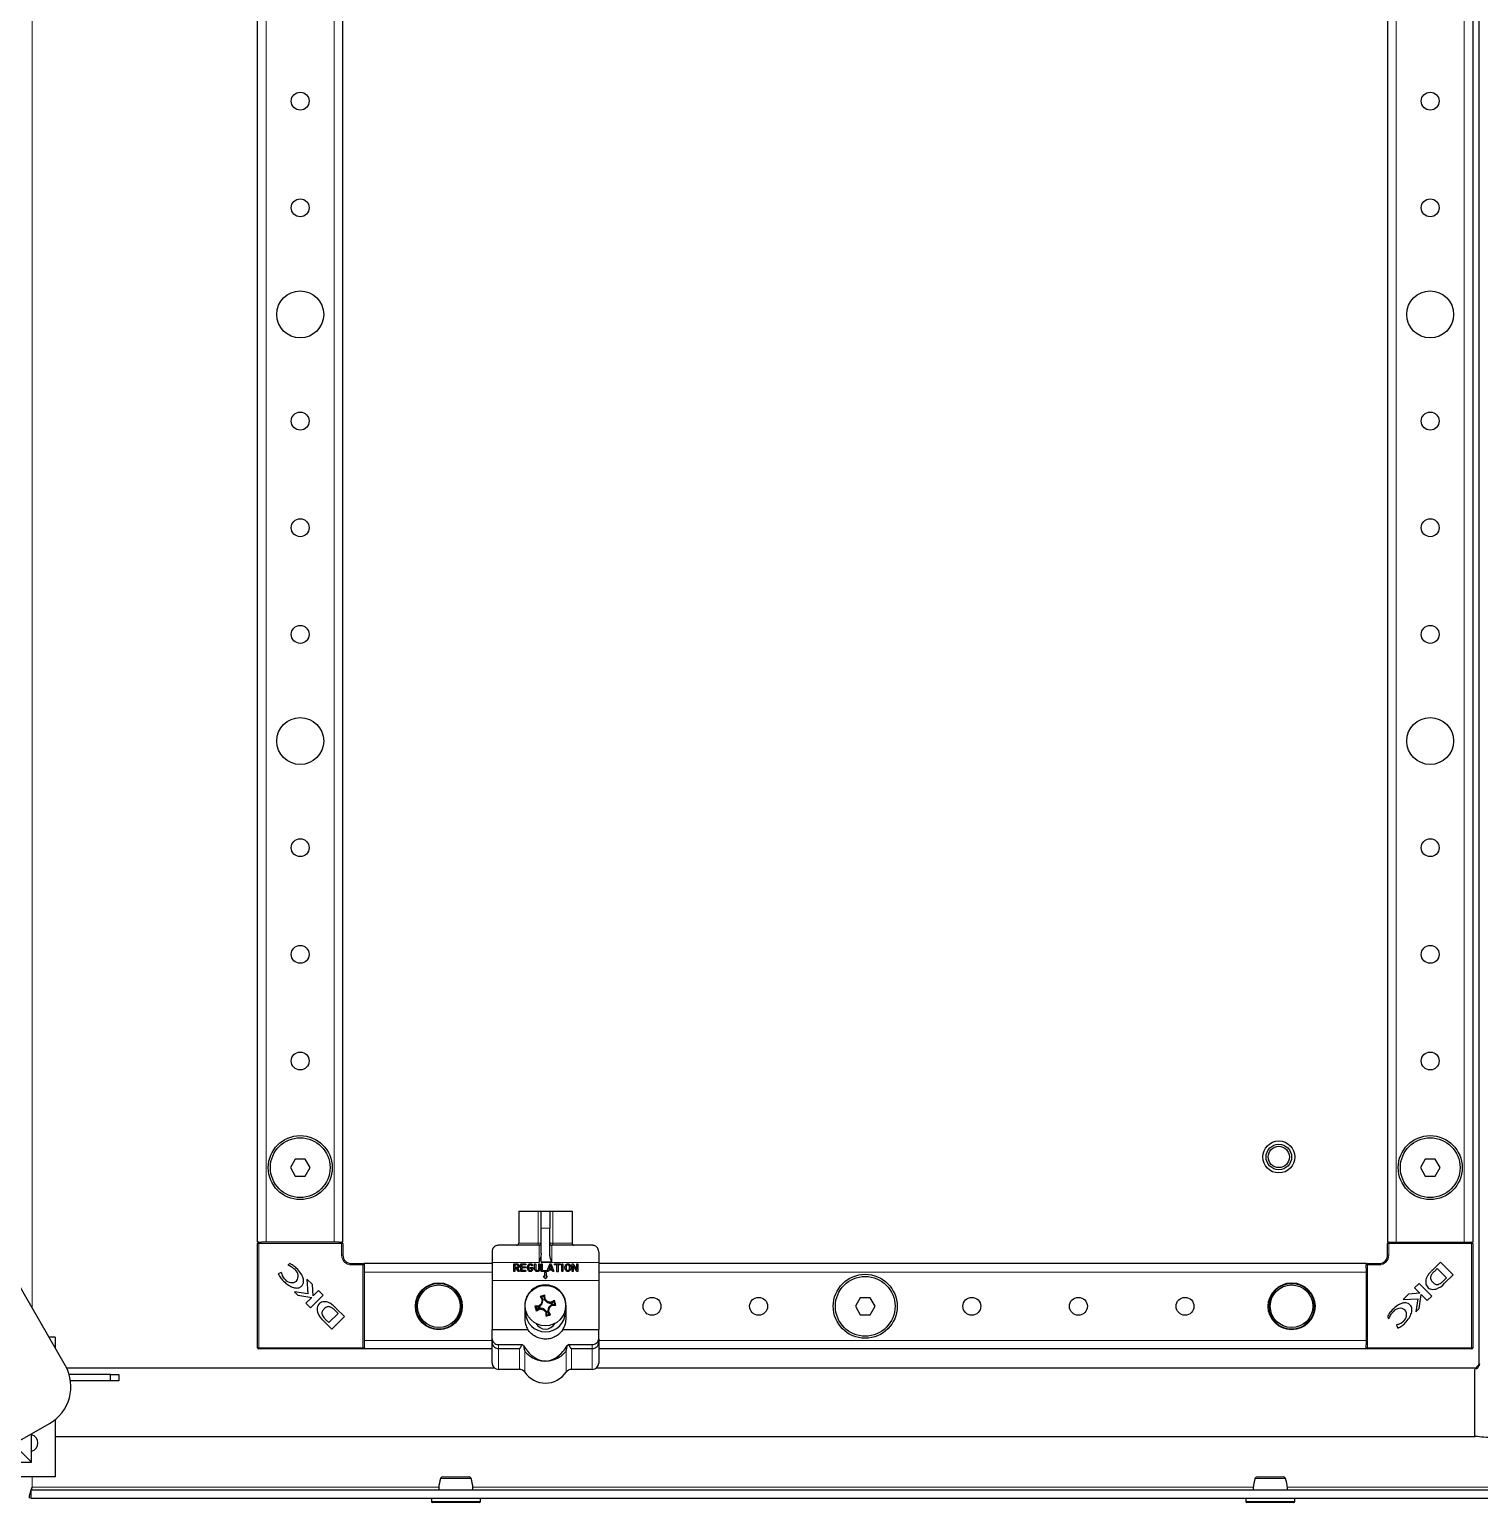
# Model space of a CAD drawing. Header units: millimetres. Extents: x -421 to 2398, y -1229 to 1219.
# Drawn here: x 128.1 to 468.2, y -704.5 to -359.2 of the extents above; entities that cross this region are included whole.
import ezdxf

# ---------------------------------------------------------------- set-up
doc = ezdxf.new("R2010")
doc.units = ezdxf.units.MM

msp = doc.modelspace()

# ---------------------------------------------------------------- linework, layer by layer
at = {"color": 7, "linetype": 'Continuous', "lineweight": 25}
for p, q in [((468.14, -671.95), (468.14, 420.05)), ((181.64, -643.45), (181.64, 391.55)), ((201.64, -643.45), (201.64, 391.55)), ((446.64, 391.55), (446.64, -643.45)), ((466.64, 391.55), (466.64, -643.45)), ((190.49, -623.95), (189.33, -625.95)), ((192.79, -623.95), (190.49, -623.95)), ((193.95, -625.95), (192.79, -623.95)), ((455.49, -623.95), (454.33, -625.95)), ((457.79, -623.95), (455.49, -623.95)), ((458.95, -625.95), (457.79, -623.95)), ((189.33, -625.95), (190.49, -627.95)), ((190.49, -627.95), (192.79, -627.95)), ((192.79, -627.95), (193.95, -625.95)), ((454.33, -625.95), (455.49, -627.95)), ((455.49, -627.95), (457.79, -627.95)), ((457.79, -627.95), (458.95, -625.95)), ((242.89, -636.15), (242.89, -643.65)), ((242.89, -636.15), (247.42, -636.15)), ((247.42, -636.15), (248.14, -636.15)), ((248.14, -636.15), (250.14, -636.15)), ((248.14, -640.15), (248.14, -636.15)), ((250.14, -636.15), (250.14, -640.15)), ((250.14, -636.15), (250.86, -636.15)), ((250.86, -636.15), (255.39, -636.15)), ((255.39, -636.15), (255.39, -643.65)), ((136.6, -672.4), (118.77, -641.5)), ((248.14, -646.09), (248.14, -640.15)), ((250.14, -646.09), (250.14, -640.15)), ((181.94, -643.45), (181.64, -643.45)), ((181.64, -668.15), (181.64, -643.75)), ((181.94, -643.45), (182.59, -643.45)), ((183.64, -643.45), (182.59, -643.45)), ((199.64, -643.45), (183.64, -643.45)), ((200.69, -643.45), (199.64, -643.45)), ((200.69, -643.45), (201.34, -643.45)), ((201.64, -643.45), (201.34, -643.45)), ((201.64, -643.75), (201.64, -646.45)), ((236.64, -645.65), (236.64, -648.15)), ((247.64, -644.15), (238.14, -644.15)), ((260.14, -644.15), (250.64, -644.15)), ((261.64, -645.65), (261.64, -648.15)), ((446.64, -643.45), (446.94, -643.45)), ((446.64, -646.45), (446.64, -643.75)), ((446.94, -643.45), (447.59, -643.45)), ((447.59, -643.45), (448.64, -643.45)), ((448.64, -643.45), (464.64, -643.45)), ((464.64, -643.45), (465.69, -643.45)), ((465.69, -643.45), (466.34, -643.45)), ((466.34, -643.45), (466.64, -643.45)), ((466.64, -643.75), (466.64, -668.15)), ((189.27, -648.45), (188.76, -648.7)), ((188.76, -648.7), (188.87, -648.81)), ((203.64, -648.45), (206.34, -648.45)), ((236.64, -648.45), (206.64, -648.45)), ((206.64, -648.45), (206.64, -648.75)), ((206.64, -648.75), (206.64, -649.4)), ((236.64, -648.15), (236.64, -652.4)), ((241.73, -650.17), (241.73, -648.5)), ((241.73, -648.5), (242.49, -648.5)), ((242.49, -648.77), (242, -648.77)), ((242, -648.77), (242, -649.27)), ((243.34, -650.28), (243.34, -648.5)), ((243.34, -648.5), (244.4, -648.5)), ((244.4, -648.77), (243.6, -648.77)), ((243.6, -648.77), (243.6, -649.17)), ((246.6, -649.69), (246.6, -648.61)), ((246.86, -648.61), (246.86, -649.69)), ((247.61, -649.68), (247.61, -648.61)), ((247.87, -648.61), (247.87, -649.68)), ((248.16, -650.3), (248.16, -648.64)), ((248.42, -648.64), (248.42, -650.04)), ((249.58, -650.13), (250.15, -648.59)), ((250.32, -648.83), (250.01, -649.7)), ((250.64, -649.7), (250.32, -648.83)), ((250.48, -648.61), (251.07, -650.13)), ((251.41, -648.5), (252.53, -648.5)), ((251.82, -648.77), (251.41, -648.77)), ((251.82, -650.23), (251.82, -648.77)), ((252.53, -648.77), (252.14, -648.77)), ((252.14, -648.77), (252.14, -650.23)), ((253, -650.17), (253, -648.63)), ((253.26, -648.63), (253.26, -650.17)), ((255.42, -650.17), (255.42, -648.61)), ((256.52, -650.19), (255.68, -648.93)), ((255.68, -648.93), (255.68, -650.16)), ((255.69, -648.56), (256.5, -649.8)), ((256.5, -649.8), (256.5, -648.61)), ((256.76, -648.61), (256.76, -650.17)), ((261.64, -648.15), (261.64, -652.4)), ((441.64, -648.45), (261.64, -648.45)), ((441.64, -648.45), (441.64, -648.75)), ((441.64, -649.4), (441.64, -648.75)), ((441.94, -648.45), (444.64, -648.45)), ((459.03, -648.1), (457.14, -649.99)), ((461.99, -651.06), (459.03, -648.1)), ((187.18, -650.51), (186.5, -650.85)), ((187.32, -650.65), (187.18, -650.51)), ((193.23, -652.08), (193.41, -655.55)), ((194.51, -653.37), (193.23, -652.08)), ((206.64, -649.4), (206.64, -650.45)), ((206.64, -650.45), (206.64, -666.45)), ((236.64, -652.4), (236.64, -663.9)), ((242, -649.27), (242.59, -649.27)), ((242, -649.53), (242, -650.17)), ((242.29, -649.53), (242, -649.53)), ((242.78, -650.24), (242.29, -649.53)), ((242.59, -649.53), (242.99, -650.1)), ((244.4, -650.28), (243.34, -650.28)), ((243.6, -649.17), (244.35, -649.17)), ((244.35, -649.44), (243.6, -649.44)), ((243.6, -649.44), (243.6, -650.01)), ((243.6, -650.01), (244.4, -650.01)), ((245.67, -649.34), (246.17, -649.34)), ((245.88, -649.61), (245.67, -649.61)), ((246.17, -649.34), (246.17, -649.64)), ((249.22, -650.3), (248.16, -650.3)), ((248.42, -650.04), (249.22, -650.04)), ((248.64, -651.5), (249.14, -652)), ((248.89, -651.5), (248.64, -651.5)), ((249.39, -650.5), (248.89, -650.5)), ((248.89, -650.5), (248.89, -651.5)), ((249.14, -652), (249.64, -651.5)), ((249.39, -651.5), (249.39, -650.5)), ((249.64, -651.5), (249.39, -651.5)), ((249.92, -649.97), (249.83, -650.21)), ((250.73, -649.97), (249.92, -649.97)), ((250.01, -649.7), (250.64, -649.7)), ((250.82, -650.21), (250.73, -649.97)), ((261.64, -652.4), (261.64, -663.9)), ((441.64, -649.4), (441.64, -650.45)), ((441.64, -650.45), (441.64, -666.45)), ((457.14, -649.99), (457.12, -650.01)), ((458.29, -649.58), (457.63, -650.26)), ((460.47, -651.76), (458.29, -649.58)), ((459.75, -652.5), (460.47, -651.76)), ((460, -653.05), (461.99, -651.06)), ((190.31, -655.08), (191.11, -655.88)), ((193.41, -655.55), (190.31, -655.08)), ((191.11, -655.88), (194.37, -656.36)), ((194.03, -658.8), (196.99, -655.84)), ((194.69, -656.03), (194.51, -653.37)), ((195.93, -654.78), (194.69, -656.03)), ((196.99, -655.84), (195.93, -654.78)), ((248.81, -656.1), (249, -655.83)), ((451.56, -655.58), (450.27, -656.86)), ((454.22, -655.4), (451.56, -655.58)), ((454.03, -653.1), (452.97, -654.16)), ((452.97, -654.16), (454.22, -655.4)), ((456.99, -656.06), (454.03, -653.1)), ((454.07, -658.99), (454.55, -655.72)), ((454.55, -655.72), (455.94, -657.11)), ((455.94, -657.11), (456.99, -656.06)), ((194.37, -656.36), (192.98, -657.75)), ((192.98, -657.75), (194.03, -658.8)), ((200.51, -660.1), (199.83, -659.44)), ((200.1, -658.96), (200.08, -658.94)), ((201.99, -660.84), (200.1, -658.96)), ((244.29, -658.3), (244.29, -661.3)), ((246.94, -658.63), (246.67, -658.44)), ((246.94, -658.63), (247.73, -658.6)), ((247.1, -659.21), (246.94, -658.63)), ((247.1, -659.21), (246.98, -659.51)), ((247.79, -658.81), (247.1, -659.21)), ((247.73, -658.6), (247.63, -658.37)), ((247.73, -658.6), (248.4, -657.9)), ((247.79, -658.81), (247.83, -659.05)), ((248.74, -659.04), (247.79, -658.81)), ((248.23, -656.27), (247.93, -656.15)), ((248.4, -657.9), (248.19, -657.78)), ((248.23, -656.27), (248.81, -656.1)), ((248.63, -656.96), (248.23, -656.27)), ((248.63, -656.96), (248.39, -656.99)), ((248.4, -657.9), (248.63, -656.96)), ((248.74, -659.04), (248.62, -659.25)), ((249.44, -659.71), (248.74, -659.04)), ((248.81, -656.1), (248.84, -656.89)), ((248.84, -656.89), (249.07, -656.79)), ((248.84, -656.89), (249.54, -657.56)), ((249.54, -657.56), (249.66, -657.35)), ((249.54, -657.56), (250.49, -657.79)), ((249.88, -658.7), (249.65, -659.65)), ((250.55, -658), (249.88, -658.7)), ((249.88, -658.7), (250.09, -658.82)), ((250.49, -657.79), (250.45, -657.55)), ((250.49, -657.79), (251.18, -657.39)), ((251.34, -657.97), (250.55, -658)), ((250.55, -658), (250.65, -658.23)), ((251.18, -657.39), (251.3, -657.09)), ((251.18, -657.39), (251.34, -657.97)), ((251.34, -657.97), (251.61, -658.16)), ((253.99, -661.3), (253.99, -658.3)), ((322.99, -656.45), (321.83, -658.45)), ((321.83, -658.45), (322.99, -660.45)), ((325.29, -656.45), (322.99, -656.45)), ((326.45, -658.45), (325.29, -656.45)), ((325.29, -660.45), (326.45, -658.45)), ((450.27, -656.86), (453.74, -656.68)), ((453.74, -656.68), (453.27, -659.78)), ((453.27, -659.78), (454.07, -658.99)), ((197.04, -661.81), (199.03, -663.8)), ((197.59, -661.56), (198.33, -662.28)), ((198.33, -662.28), (200.51, -660.1)), ((199.03, -663.8), (201.99, -660.84)), ((244.49, -659.8), (244.29, -659.8)), ((249.44, -659.71), (249.21, -659.81)), ((249.47, -660.51), (249.28, -660.77)), ((249.47, -660.51), (249.44, -659.71)), ((250.05, -660.34), (249.47, -660.51)), ((249.65, -659.65), (249.89, -659.61)), ((249.65, -659.65), (250.05, -660.34)), ((250.05, -660.34), (250.35, -660.46)), ((253.99, -659.8), (253.79, -659.8)), ((322.99, -660.45), (325.29, -660.45)), ((446.64, -660.82), (446.89, -661.33)), ((446.89, -661.33), (447, -661.23)), ((448.84, -662.77), (448.7, -662.91)), ((448.7, -662.91), (449.04, -663.59)), ((134.14, -665.65), (132.71, -665.65)), ((134.14, -665.65), (134.14, -668.13)), ((236.64, -666.05), (236.64, -663.9)), ((236.64, -663.9), (245.05, -663.9)), ((236.64, -666.96), (236.64, -666.05)), ((253.23, -663.9), (261.64, -663.9)), ((261.64, -666.05), (261.64, -663.9)), ((261.64, -666.05), (261.64, -666.96)), ((206.34, -668.45), (181.94, -668.45)), ((206.64, -666.45), (206.64, -667.5)), ((206.64, -667.5), (206.64, -668.15)), ((206.64, -668.15), (206.64, -668.45)), ((236.64, -668.45), (206.64, -668.45)), ((236.64, -671.75), (236.64, -666.96)), ((238.14, -667.44), (243.66, -667.44)), ((238.14, -668.33), (243.05, -668.33)), ((254.62, -667.44), (260.14, -667.44)), ((255.23, -668.33), (260.14, -668.33)), ((261.64, -666.96), (261.64, -671.75)), ((441.64, -668.45), (261.64, -668.45)), ((441.64, -666.45), (441.64, -667.5)), ((441.64, -668.15), (441.64, -667.5)), ((441.64, -668.15), (441.64, -668.45)), ((466.34, -668.45), (441.94, -668.45)), ((237.24, -672.95), (136.89, -672.95)), ((243.05, -673.25), (238.14, -673.25)), ((260.14, -673.25), (255.23, -673.25)), ((467.14, -672.95), (261.04, -672.95)), ((467.14, -688.95), (467.14, -673.28)), ((147.14, -674.45), (137.46, -674.45)), ((147.14, -675.95), (137.78, -675.95)), ((147.14, -675.95), (147.14, -674.45)), ((147.14, -674.45), (149.14, -674.45)), ((149.14, -675.95), (147.14, -675.95)), ((149.14, -674.45), (149.14, -675.95)), ((125.92, -689.92), (132.86, -685.91)), ((134.14, -685.04), (134.14, -698.45)), ((128.64, -688.55), (128.64, -688.35)), ((128.64, -692.43), (128.64, -688.55)), ((134.14, -688.95), (467.14, -688.95)), ((126.15, -692.49), (128.64, -694.99)), ((128.64, -694.99), (128.64, -692.43)), ((119.64, -694.99), (128.64, -694.99)), ((134.14, -698.45), (114.14, -698.45)), ((128.53, -701.45), (128.74, -700.85)), ((128.44, -701.45), (518.84, -701.45)), ((128.44, -701.45), (128.44, -703.45)), ((128.44, -703.45), (518.84, -703.45)), ((222.39, -703.45), (222.39, -704.2)), ((233.89, -704.2), (233.89, -703.45)), ((413.39, -703.45), (413.39, -704.2)), ((424.89, -704.2), (424.89, -703.45)), ((225.13, -704.45), (222.64, -704.45)), ((233.64, -704.45), (225.13, -704.45)), ((424.64, -704.45), (413.64, -704.45))]:
    msp.add_line(p, q, dxfattribs=at)
at = {"color": 8, "linetype": 'Continuous', "lineweight": 18}
for p, q in [((128.74, -658.78), (128.74, 406.87)), ((183.64, -643.45), (183.64, 391.55)), ((199.64, -643.45), (199.64, 391.55)), ((448.64, 391.55), (448.64, -643.45)), ((464.64, 391.55), (464.64, -643.45)), ((247.42, -643.65), (247.42, -636.15)), ((250.86, -636.15), (250.86, -643.65)), ((250.14, -640.15), (248.14, -640.15)), ((181.64, -643.75), (181.94, -643.75)), ((181.94, -643.45), (181.94, -643.75)), ((181.94, -643.75), (181.94, -668.15)), ((201.34, -643.75), (181.94, -643.75)), ((201.34, -643.45), (201.34, -643.75)), ((201.34, -646.45), (201.34, -643.75)), ((201.34, -643.75), (201.64, -643.75)), ((242.89, -643.65), (247.42, -643.65)), ((247.42, -643.65), (248.14, -643.65)), ((247.64, -648.15), (247.64, -644.15)), ((250.14, -643.65), (250.86, -643.65)), ((250.64, -644.15), (250.64, -648.08)), ((250.86, -643.65), (255.39, -643.65)), ((446.64, -643.75), (446.94, -643.75)), ((446.94, -643.75), (446.94, -643.45)), ((446.94, -643.75), (446.94, -646.45)), ((466.34, -643.75), (446.94, -643.75)), ((466.34, -643.75), (466.34, -643.45)), ((466.34, -668.15), (466.34, -643.75)), ((466.34, -643.75), (466.64, -643.75)), ((201.64, -646.45), (201.34, -646.45)), ((203.64, -648.45), (203.64, -648.75)), ((206.34, -648.75), (203.64, -648.75)), ((206.34, -648.45), (206.34, -648.75)), ((206.34, -668.15), (206.34, -648.75)), ((206.34, -648.75), (206.64, -648.75)), ((247.64, -648.15), (236.64, -648.15)), ((248.14, -648.15), (248.14, -646.09)), ((261.64, -648.15), (248.14, -648.15)), ((441.64, -648.75), (441.94, -648.75)), ((441.94, -648.75), (441.94, -648.45)), ((444.64, -648.75), (441.94, -648.75)), ((441.94, -648.75), (441.94, -668.15)), ((444.64, -648.45), (444.64, -648.75)), ((446.64, -646.45), (446.94, -646.45)), ((236.64, -650.45), (206.64, -650.45)), ((261.64, -652.4), (236.64, -652.4)), ((441.64, -650.45), (261.64, -650.45)), ((181.94, -668.15), (181.64, -668.15)), ((181.94, -668.15), (206.34, -668.15)), ((181.94, -668.15), (181.94, -668.45)), ((206.34, -668.15), (206.34, -668.45)), ((206.34, -668.15), (206.64, -668.15)), ((236.64, -666.45), (206.64, -666.45)), ((238.14, -667.44), (238.14, -668.33)), ((238.14, -668.33), (238.14, -673.25)), ((243.05, -673.25), (243.05, -668.33)), ((244.29, -668.93), (244.29, -673.9)), ((253.99, -673.9), (253.99, -668.93)), ((255.23, -668.33), (255.23, -673.25)), ((260.14, -668.33), (260.14, -667.44)), ((260.14, -673.25), (260.14, -668.33)), ((441.64, -666.45), (261.64, -666.45)), ((441.64, -668.15), (441.94, -668.15)), ((441.94, -668.15), (466.34, -668.15)), ((441.94, -668.45), (441.94, -668.15)), ((466.34, -668.15), (466.34, -668.45)), ((466.34, -668.15), (466.64, -668.15)), ((128.74, -700.85), (128.74, -698.45)), ((224.17, -700.85), (128.74, -700.85)), ((415.17, -700.85), (232.11, -700.85)), ((518.54, -700.85), (423.11, -700.85)), ((222.39, -704.2), (225, -704.2)), ((225, -704.2), (233.89, -704.2)), ((413.39, -704.2), (424.89, -704.2))]:
    msp.add_line(p, q, dxfattribs=at)
at = {"color": 8, "linetype": 'Continuous', "lineweight": 18, "flags": 128}
for points in [[(247.42, -643.65), (247.41, -643.75), (247.41, -643.84), (247.39, -643.93), (247.38, -644), (247.35, -644.07), (247.33, -644.11), (247.3, -644.14), (247.28, -644.15)], [(251, -644.15), (250.98, -644.14), (250.95, -644.11), (250.93, -644.07), (250.9, -644), (250.89, -643.93), (250.87, -643.84), (250.87, -643.75), (250.86, -643.65)]]:
    msp.add_lwpolyline(points, dxfattribs=at)
at = {"color": 7, "linetype": 'Continuous', "lineweight": 25}
for centre, radius in [((191.64, -375.95), 2.1), ((456.64, -375.95), 2.1), ((191.64, -400.95), 2.1), ((456.64, -400.95), 2.1), ((191.64, -425.95), 5.5), ((456.64, -425.95), 5.5), ((191.64, -450.95), 2.1), ((456.64, -450.95), 2.1), ((191.64, -475.95), 2.1), ((456.64, -475.95), 2.1), ((191.64, -500.95), 2.1), ((456.64, -500.95), 2.1), ((191.64, -525.95), 5.5), ((456.64, -525.95), 5.5), ((191.64, -550.95), 2.1), ((456.64, -550.95), 2.1), ((191.64, -575.95), 2.1), ((456.64, -575.95), 2.1), ((191.64, -600.95), 2.1), ((456.64, -600.95), 2.1), ((191.64, -625.95), 7.5), ((191.64, -625.95), 7), ((421.14, -623.45), 3.75), ((421.14, -623.45), 3), ((421.14, -623.45), 2.5), ((456.64, -625.95), 7.5), ((456.64, -625.95), 7), ((324.14, -658.45), 7.5), ((324.14, -658.45), 7), ((224.14, -658.45), 5.5), ((224.14, -658.45), 5), ((249.14, -658.3), 4.75), ((424.14, -658.45), 5.5), ((424.14, -658.45), 5), ((274.14, -658.45), 2.1), ((299.14, -658.45), 2.1), ((349.14, -658.45), 2.1), ((374.14, -658.45), 2.1), ((399.14, -658.45), 2.1)]:
    msp.add_circle(centre, radius, dxfattribs=at)
at = {"color": 8, "linetype": 'Continuous', "lineweight": 18}
for centre in [(224.14, -658.45), (424.14, -658.45)]:
    msp.add_circle(centre, 5.3, dxfattribs=at)
at = {"color": 7, "linetype": 'Continuous', "lineweight": 25}
for centre, radius, start, end in [((181.94, -643.75), 0.3, 90, 180), ((201.34, -643.75), 0.3, 0, 90), ((242.39, -643.65), 0.5, 270, 0), ((247.64, -643.65), 0.5, 270, 0), ((250.64, -643.65), 0.5, 180, 270), ((255.89, -643.65), 0.5, 180, 270), ((446.94, -643.75), 0.3, 90, 180), ((466.34, -643.75), 0.3, 0, 90), ((203.64, -646.45), 2, 180, 270), ((206.34, -648.75), 0.3, 0, 90), ((441.94, -648.75), 0.3, 90, 180), ((444.64, -646.45), 2, 270, 0), ((189.64, -650.94), 1.97, 218.454, 305.887), ((189.23, -651.38), 1.94, 323.3097, 52.3464), ((455.57, -648.03), 6.12, 306.9888, 313.0744), ((269.43, -727.87), 74.88, 105.834, 106.6907), ((180.14, -660.86), 69.05, 3.3769, 4.1768), ((456.34, -649.84), 4.87, 290.3445, 318.7777), ((251.7, -727.3), 69.05, 93.3769, 94.1768), ((318.71, -638.01), 74.88, 195.834, 196.6907), ((214.2, -598.75), 69.05, 298.3479, 299.1477), ((303.01, -709.85), 75.61, 136.4711, 137.0889), ((266.84, -585.87), 75.61, 255.4358, 256.0536), ((308.69, -623.36), 69.05, 208.3479, 209.1477), ((321.57, -676), 75.61, 165.4358, 166.0536), ((300.69, -604.43), 75.61, 226.4711, 227.0889), ((197.59, -712.17), 75.61, 46.4711, 47.0889), ((231.44, -730.73), 75.61, 75.4358, 76.0536), ((176.71, -640.6), 75.61, 345.4358, 346.0536), ((195.27, -606.75), 75.61, 316.4711, 317.0889), ((284.08, -717.86), 69.05, 118.3479, 119.1477), ((246.58, -589.3), 69.05, 273.3769, 274.1768), ((179.57, -678.59), 74.88, 15.834, 16.6907), ((449.57, -660.86), 1.94, 53.3097, 142.3464), ((449.13, -660.45), 1.97, 308.454, 35.887), ((200.25, -658.15), 4.87, 200.3445, 228.7777), ((202.06, -657.38), 6.12, 216.9888, 223.0744), ((249.14, -659.8), 4.65, 180, 0), ((249.14, -661.3), 2.5, 209.1764, 330.8236), ((318.14, -655.74), 69.05, 183.3769, 184.1768), ((228.85, -588.73), 74.88, 285.834, 286.6907), ((189.59, -693.24), 69.05, 28.3479, 29.1477), ((181.94, -668.15), 0.3, 180, 270), ((206.34, -668.15), 0.3, 270, 0), ((441.94, -668.15), 0.3, 180, 270), ((466.34, -668.15), 0.3, 270, 0), ((127.86, -677.25), 10, 300, 29.0469), ((238.14, -671.75), 1.5, 180, 270), ((243.05, -674.75), 1.5, 34.5604, 90), ((255.23, -674.75), 1.5, 90, 145.4396), ((260.14, -671.75), 1.5, 270, 0), ((249.14, -670.56), 5.89, 214.5604, 325.4396), ((128.14, -690.49), 2, 284.4775, 75.5225), ((225.03, -698.95), 0.5, 89.9637, 164.834), ((231.25, -698.95), 0.5, 15.2465, 90.046), ((416.03, -698.95), 0.5, 89.9982, 165.4001), ((422.25, -698.95), 0.5, 15.316, 90.0228), ((222.64, -704.2), 0.25, 180, 270), ((233.64, -704.2), 0.25, 270, 0), ((413.64, -704.2), 0.25, 180, 270), ((424.64, -704.2), 0.25, 270, 0)]:
    msp.add_arc(centre, radius, start, end, dxfattribs=at)
at = {"color": 8, "linetype": 'Continuous', "lineweight": 18}
for centre, start, end in [((203.64, -646.45), 180, 270), ((444.64, -646.45), 270, 0)]:
    msp.add_arc(centre, 2.3, start, end, dxfattribs=at)
at = {"color": 7, "linetype": 'Continuous', "lineweight": 25}
msp.add_ellipse((15677.32, -648.15), major_axis=(15429.18, 0), ratio=0.000259, start_param=3.123591, end_param=3.141593, dxfattribs=at)
for points, knots in [([(238.14, -644.15), (238.14, -644.15), (238.07, -644.15), (237.72, -644.18), (237.19, -644.41), (236.72, -644.99), (236.66, -645.46), (236.64, -645.65)], [0, 0, 0, 0, 0.003231, 0.101221, 0.514725, 0.80586, 1, 1, 1, 1]), ([(261.64, -645.65), (261.62, -645.46), (261.56, -644.99), (261.09, -644.41), (260.56, -644.18), (260.21, -644.15), (260.14, -644.15), (260.14, -644.15)], [0, 0, 0, 0, 0.19414, 0.485275, 0.898779, 0.996769, 1, 1, 1, 1]), ([(188.87, -648.81), (189.18, -648.95), (189.75, -649.22), (190.21, -649.65), (190.42, -649.84)], [0, 0, 0, 0, 0.547643, 1, 1, 1, 1]), ([(190.78, -649.56), (190.51, -649.31), (190.05, -648.88), (189.5, -648.58), (189.27, -648.45)], [0, 0, 0, 0, 0.5776526, 1, 1, 1, 1]), ([(242.49, -648.5), (242.57, -648.51), (242.7, -648.52), (242.81, -648.6), (242.86, -648.64)], [0, 0, 0, 0, 0.559747, 1, 1, 1, 1]), ([(242.68, -648.83), (242.65, -648.81), (242.59, -648.77), (242.52, -648.77), (242.49, -648.77)], [0, 0, 0, 0, 0.559136, 1, 1, 1, 1]), ([(242.76, -649.03), (242.76, -648.99), (242.75, -648.91), (242.7, -648.86), (242.68, -648.83)], [0, 0, 0, 0, 0.559692, 1, 1, 1, 1]), ([(242.69, -649.22), (242.7, -649.21), (242.73, -649.18), (242.76, -649.11), (242.76, -649.06), (242.76, -649.03)], [0, 0, 0, 0, 0.279917, 0.56006, 1, 1, 1, 1]), ([(243.03, -649.03), (243.02, -649.12), (243, -649.28), (242.88, -649.39), (242.83, -649.44)], [0, 0, 0, 0, 0.559457, 1, 1, 1, 1]), ([(242.86, -648.64), (242.92, -648.7), (243.01, -648.82), (243.02, -648.96), (243.03, -649.03)], [0, 0, 0, 0, 0.5589475, 1, 1, 1, 1]), ([(244.4, -648.5), (244.42, -648.5), (244.47, -648.51), (244.52, -648.53), (244.55, -648.58), (244.55, -648.62), (244.55, -648.63)], [0, 0, 0, 0, 0.280872, 0.559701, 0.779382, 1, 1, 1, 1]), ([(244.55, -648.63), (244.55, -648.66), (244.55, -648.7), (244.49, -648.76), (244.44, -648.76), (244.4, -648.77)], [0, 0, 0, 0, 0.2810527, 0.5596626, 1, 1, 1, 1]), ([(244.9, -649.4), (244.9, -649.27), (244.91, -649.03), (245.04, -648.82), (245.09, -648.73)], [0, 0, 0, 0, 0.56034, 1, 1, 1, 1]), ([(245.09, -648.73), (245.17, -648.65), (245.31, -648.51), (245.5, -648.49), (245.58, -648.48)], [0, 0, 0, 0, 0.5592171, 1, 1, 1, 1]), ([(245.58, -648.74), (245.54, -648.75), (245.47, -648.75), (245.34, -648.83), (245.19, -649.04), (245.17, -649.26), (245.16, -649.4)], [0, 0, 0, 0, 0.125332, 0.250695, 0.500738, 1, 1, 1, 1]), ([(245.58, -648.48), (245.65, -648.48), (245.78, -648.49), (245.89, -648.54), (245.93, -648.57)], [0, 0, 0, 0, 0.560514, 1, 1, 1, 1]), ([(245.77, -648.79), (245.73, -648.77), (245.67, -648.74), (245.6, -648.74), (245.58, -648.74)], [0, 0, 0, 0, 0.558634, 1, 1, 1, 1]), ([(245.87, -648.91), (245.85, -648.88), (245.82, -648.84), (245.78, -648.8), (245.77, -648.79)], [0, 0, 0, 0, 0.560467, 1, 1, 1, 1]), ([(245.98, -648.97), (245.95, -648.96), (245.91, -648.95), (245.88, -648.92), (245.87, -648.91)], [0, 0, 0, 0, 0.558039, 1, 1, 1, 1]), ([(245.93, -648.57), (245.97, -648.6), (246.03, -648.66), (246.08, -648.73), (246.1, -648.76)], [0, 0, 0, 0, 0.559542, 1, 1, 1, 1]), ([(246.13, -648.84), (246.13, -648.86), (246.12, -648.9), (246.08, -648.94), (246.03, -648.96), (246, -648.96), (245.98, -648.97)], [0, 0, 0, 0, 0.277709, 0.558209, 0.77892, 1, 1, 1, 1]), ([(246.1, -648.76), (246.11, -648.77), (246.13, -648.8), (246.13, -648.83), (246.13, -648.84)], [0, 0, 0, 0, 0.560691, 1, 1, 1, 1]), ([(246.6, -648.61), (246.6, -648.59), (246.6, -648.56), (246.63, -648.51), (246.67, -648.48), (246.7, -648.48), (246.72, -648.48)], [0, 0, 0, 0, 0.280849, 0.55949, 0.779158, 1, 1, 1, 1]), ([(246.72, -648.48), (246.74, -648.48), (246.78, -648.48), (246.84, -648.51), (246.86, -648.56), (246.86, -648.6), (246.86, -648.61)], [0, 0, 0, 0, 0.2809103, 0.559174, 0.7791663, 1, 1, 1, 1]), ([(247.61, -648.61), (247.61, -648.59), (247.61, -648.56), (247.64, -648.51), (247.68, -648.48), (247.71, -648.48), (247.73, -648.48)], [0, 0, 0, 0, 0.2809, 0.559498, 0.779148, 1, 1, 1, 1]), ([(248.14, -646.09), (248.1, -646.43), (248.02, -647.13), (247.77, -647.8), (247.64, -648.15), (247.64, -648.15)], [0, 0, 0, 0, 0.475461, 0.994056, 1, 1, 1, 1]), ([(247.73, -648.48), (247.75, -648.48), (247.79, -648.48), (247.84, -648.51), (247.87, -648.56), (247.87, -648.6), (247.87, -648.61)], [0, 0, 0, 0, 0.280888, 0.559023, 0.779155, 1, 1, 1, 1]), ([(248.16, -648.64), (248.16, -648.62), (248.16, -648.58), (248.19, -648.53), (248.23, -648.51), (248.26, -648.5), (248.28, -648.5)], [0, 0, 0, 0, 0.280912, 0.559405, 0.779108, 1, 1, 1, 1]), ([(248.28, -648.5), (248.3, -648.5), (248.34, -648.51), (248.39, -648.54), (248.42, -648.59), (248.42, -648.62), (248.42, -648.64)], [0, 0, 0, 0, 0.280813, 0.559099, 0.77917, 1, 1, 1, 1]), ([(250.64, -648.08), (250.64, -648.08), (250.64, -648.08), (250.63, -648.07), (250.62, -648.06), (250.58, -647.97), (250.46, -647.64), (250.24, -647.01), (250.18, -646.41), (250.14, -646.09)], [0, 0, 0, 0, 0.00167, 0.003889, 0.009531, 0.034361, 0.132751, 0.526214, 1, 1, 1, 1]), ([(250.15, -648.59), (250.16, -648.57), (250.18, -648.54), (250.22, -648.49), (250.27, -648.48), (250.3, -648.48)], [0, 0, 0, 0, 0.281465, 0.561772, 1, 1, 1, 1]), ([(250.3, -648.48), (250.32, -648.48), (250.37, -648.48), (250.44, -648.52), (250.46, -648.58), (250.48, -648.61)], [0, 0, 0, 0, 0.281226, 0.561522, 1, 1, 1, 1]), ([(251.27, -648.63), (251.27, -648.61), (251.28, -648.57), (251.31, -648.52), (251.36, -648.51), (251.39, -648.5), (251.41, -648.5)], [0, 0, 0, 0, 0.280713, 0.558701, 0.779045, 1, 1, 1, 1]), ([(251.41, -648.77), (251.39, -648.77), (251.35, -648.76), (251.3, -648.73), (251.28, -648.68), (251.27, -648.65), (251.27, -648.63)], [0, 0, 0, 0, 0.2807603, 0.5588212, 0.7789154, 1, 1, 1, 1]), ([(252.53, -648.5), (252.55, -648.5), (252.59, -648.51), (252.65, -648.53), (252.68, -648.58), (252.69, -648.62), (252.69, -648.63)], [0, 0, 0, 0, 0.280951, 0.559967, 0.779431, 1, 1, 1, 1]), ([(252.69, -648.63), (252.69, -648.66), (252.68, -648.7), (252.62, -648.76), (252.56, -648.76), (252.53, -648.77)], [0, 0, 0, 0, 0.281019, 0.559679, 1, 1, 1, 1]), ([(253, -648.63), (253, -648.62), (253, -648.58), (253.03, -648.53), (253.07, -648.51), (253.1, -648.5), (253.12, -648.5)], [0, 0, 0, 0, 0.280828, 0.559417, 0.779393, 1, 1, 1, 1]), ([(253.12, -648.5), (253.14, -648.5), (253.18, -648.51), (253.24, -648.54), (253.26, -648.59), (253.26, -648.62), (253.26, -648.63)], [0, 0, 0, 0, 0.2807653, 0.5591779, 0.7791749, 1, 1, 1, 1]), ([(253.72, -649.4), (253.73, -649.27), (253.74, -649.05), (253.84, -648.86), (253.89, -648.77)], [0, 0, 0, 0, 0.559914, 1, 1, 1, 1]), ([(253.89, -648.77), (253.96, -648.68), (254.08, -648.52), (254.28, -648.49), (254.37, -648.48)], [0, 0, 0, 0, 0.560137, 1, 1, 1, 1]), ([(254.08, -648.95), (254.05, -649.03), (253.99, -649.17), (253.98, -649.33), (253.98, -649.4)], [0, 0, 0, 0, 0.559075, 1, 1, 1, 1]), ([(254.37, -648.74), (254.33, -648.75), (254.26, -648.75), (254.16, -648.82), (254.11, -648.9), (254.08, -648.95)], [0, 0, 0, 0, 0.279832, 0.559843, 1, 1, 1, 1]), ([(254.37, -648.48), (254.43, -648.48), (254.54, -648.49), (254.74, -648.58), (254.84, -648.7), (254.9, -648.77)], [0, 0, 0, 0, 0.280496, 0.560765, 1, 1, 1, 1]), ([(254.71, -648.95), (254.66, -648.88), (254.57, -648.77), (254.43, -648.75), (254.37, -648.74)], [0, 0, 0, 0, 0.5595959, 1, 1, 1, 1]), ([(254.82, -649.4), (254.82, -649.31), (254.81, -649.15), (254.74, -649.01), (254.71, -648.95)], [0, 0, 0, 0, 0.560046, 1, 1, 1, 1]), ([(254.9, -648.77), (254.96, -648.88), (255.07, -649.08), (255.08, -649.3), (255.08, -649.4)], [0, 0, 0, 0, 0.559312, 1, 1, 1, 1]), ([(255.42, -648.61), (255.42, -648.59), (255.42, -648.55), (255.45, -648.5), (255.49, -648.48), (255.52, -648.48), (255.54, -648.48)], [0, 0, 0, 0, 0.280941, 0.559114, 0.779089, 1, 1, 1, 1]), ([(255.54, -648.48), (255.56, -648.48), (255.59, -648.48), (255.65, -648.51), (255.67, -648.54), (255.69, -648.56)], [0, 0, 0, 0, 0.280638, 0.560877, 1, 1, 1, 1]), ([(256.5, -648.61), (256.5, -648.6), (256.5, -648.56), (256.53, -648.51), (256.57, -648.48), (256.6, -648.48), (256.62, -648.48)], [0, 0, 0, 0, 0.280888, 0.559482, 0.77927, 1, 1, 1, 1]), ([(256.62, -648.48), (256.64, -648.48), (256.68, -648.48), (256.74, -648.51), (256.76, -648.56), (256.76, -648.6), (256.76, -648.61)], [0, 0, 0, 0, 0.280836, 0.55925, 0.779182, 1, 1, 1, 1]), ([(186.5, -650.85), (186.68, -651.19), (187.02, -651.82), (187.51, -652.34), (187.73, -652.58)], [0, 0, 0, 0, 0.5368, 1, 1, 1, 1]), ([(188.09, -652.17), (187.88, -651.91), (187.5, -651.46), (187.37, -650.89), (187.32, -650.65)], [0, 0, 0, 0, 0.579608, 1, 1, 1, 1]), ([(187.73, -652.58), (188.11, -652.91), (188.8, -653.53), (189.97, -654.08), (190.91, -654.22), (191.56, -654.06), (191.79, -653.88), (191.9, -653.79)], [0, 0, 0, 0, 0.315674, 0.58952, 0.813199, 0.909026, 1, 1, 1, 1]), ([(191.9, -653.79), (192.04, -653.62), (192.32, -653.29), (192.49, -652.59), (192.35, -651.72), (191.79, -650.64), (191.15, -649.95), (190.78, -649.56)], [0, 0, 0, 0, 0.130532, 0.266031, 0.423997, 0.666819, 1, 1, 1, 1]), ([(241.85, -650.3), (241.83, -650.3), (241.79, -650.3), (241.75, -650.26), (241.73, -650.21), (241.73, -650.18), (241.73, -650.17)], [0, 0, 0, 0, 0.280437, 0.558281, 0.778899, 1, 1, 1, 1]), ([(242, -650.17), (242, -650.19), (241.99, -650.23), (241.95, -650.28), (241.9, -650.3), (241.87, -650.3), (241.85, -650.3)], [0, 0, 0, 0, 0.2804979, 0.5583245, 0.7788676, 1, 1, 1, 1]), ([(242.59, -649.27), (242.61, -649.27), (242.65, -649.26), (242.67, -649.23), (242.69, -649.22)], [0, 0, 0, 0, 0.558174, 1, 1, 1, 1]), ([(242.83, -649.44), (242.79, -649.47), (242.72, -649.52), (242.63, -649.53), (242.59, -649.53)], [0, 0, 0, 0, 0.56031, 1, 1, 1, 1]), ([(242.88, -650.3), (242.86, -650.3), (242.84, -650.3), (242.81, -650.28), (242.79, -650.26), (242.78, -650.24)], [0, 0, 0, 0, 0.28022, 0.561305, 1, 1, 1, 1]), ([(243.03, -650.17), (243.02, -650.19), (243.01, -650.23), (242.97, -650.27), (242.92, -650.3), (242.89, -650.3), (242.88, -650.3)], [0, 0, 0, 0, 0.278138, 0.558544, 0.779161, 1, 1, 1, 1]), ([(242.99, -650.1), (243, -650.12), (243.02, -650.13), (243.03, -650.16), (243.03, -650.17)], [0, 0, 0, 0, 0.561079, 1, 1, 1, 1]), ([(244.35, -649.17), (244.37, -649.18), (244.41, -649.18), (244.47, -649.2), (244.5, -649.25), (244.5, -649.29), (244.5, -649.31)], [0, 0, 0, 0, 0.280945, 0.559897, 0.779525, 1, 1, 1, 1]), ([(244.5, -649.31), (244.5, -649.33), (244.5, -649.37), (244.44, -649.43), (244.38, -649.44), (244.35, -649.44)], [0, 0, 0, 0, 0.281099, 0.559768, 1, 1, 1, 1]), ([(244.4, -650.01), (244.42, -650.01), (244.47, -650.02), (244.52, -650.04), (244.55, -650.09), (244.55, -650.13), (244.55, -650.15)], [0, 0, 0, 0, 0.280912, 0.559714, 0.779499, 1, 1, 1, 1]), ([(244.55, -650.15), (244.55, -650.17), (244.55, -650.21), (244.49, -650.27), (244.44, -650.27), (244.4, -650.28)], [0, 0, 0, 0, 0.281214, 0.559901, 1, 1, 1, 1]), ([(245.09, -650.01), (245.03, -649.9), (244.92, -649.72), (244.9, -649.5), (244.9, -649.4)], [0, 0, 0, 0, 0.5593467, 1, 1, 1, 1]), ([(245.61, -650.3), (245.56, -650.3), (245.44, -650.29), (245.25, -650.2), (245.15, -650.08), (245.09, -650.01)], [0, 0, 0, 0, 0.2803143, 0.5605072, 1, 1, 1, 1]), ([(245.16, -649.4), (245.17, -649.49), (245.17, -649.64), (245.25, -649.77), (245.28, -649.83)], [0, 0, 0, 0, 0.55998, 1, 1, 1, 1]), ([(245.28, -649.83), (245.33, -649.89), (245.41, -650.01), (245.55, -650.03), (245.61, -650.04)], [0, 0, 0, 0, 0.560858, 1, 1, 1, 1]), ([(245.54, -649.47), (245.55, -649.45), (245.55, -649.41), (245.58, -649.37), (245.63, -649.34), (245.66, -649.34), (245.67, -649.34)], [0, 0, 0, 0, 0.280637, 0.55889, 0.779144, 1, 1, 1, 1]), ([(245.67, -649.61), (245.65, -649.6), (245.61, -649.6), (245.57, -649.57), (245.55, -649.52), (245.55, -649.49), (245.54, -649.47)], [0, 0, 0, 0, 0.280664, 0.558735, 0.779002, 1, 1, 1, 1]), ([(245.61, -650.04), (245.64, -650.04), (245.69, -650.03), (245.79, -649.98), (245.82, -649.91), (245.84, -649.87)], [0, 0, 0, 0, 0.281265, 0.561609, 1, 1, 1, 1]), ([(245.96, -650.18), (245.9, -650.22), (245.8, -650.29), (245.67, -650.3), (245.61, -650.3)], [0, 0, 0, 0, 0.558998, 1, 1, 1, 1]), ([(245.84, -649.87), (245.85, -649.82), (245.87, -649.73), (245.88, -649.64), (245.88, -649.61)], [0, 0, 0, 0, 0.559597, 1, 1, 1, 1]), ([(246.17, -649.64), (246.16, -649.75), (246.15, -649.96), (246.02, -650.11), (245.96, -650.18)], [0, 0, 0, 0, 0.560493, 1, 1, 1, 1]), ([(246.81, -650.17), (246.74, -650.09), (246.62, -649.96), (246.6, -649.77), (246.6, -649.69)], [0, 0, 0, 0, 0.558332, 1, 1, 1, 1]), ([(247.26, -650.3), (247.17, -650.3), (247.01, -650.29), (246.87, -650.2), (246.81, -650.17)], [0, 0, 0, 0, 0.55925, 1, 1, 1, 1]), ([(246.86, -649.69), (246.87, -649.75), (246.88, -649.85), (246.95, -649.93), (246.98, -649.96)], [0, 0, 0, 0, 0.5603128, 1, 1, 1, 1]), ([(246.98, -649.96), (247.03, -649.99), (247.1, -650.04), (247.2, -650.04), (247.24, -650.04)], [0, 0, 0, 0, 0.559441, 1, 1, 1, 1]), ([(247.24, -650.04), (247.29, -650.03), (247.4, -650.02), (247.53, -649.93), (247.6, -649.8), (247.6, -649.72), (247.61, -649.68)], [0, 0, 0, 0, 0.280935, 0.559487, 0.779245, 1, 1, 1, 1]), ([(247.87, -649.68), (247.86, -649.77), (247.85, -649.95), (247.69, -650.17), (247.47, -650.27), (247.33, -650.29), (247.26, -650.3)], [0, 0, 0, 0, 0.280416, 0.558636, 0.778958, 1, 1, 1, 1]), ([(249.22, -650.04), (249.24, -650.04), (249.28, -650.04), (249.34, -650.07), (249.37, -650.12), (249.37, -650.15), (249.37, -650.17)], [0, 0, 0, 0, 0.280855, 0.559718, 0.779518, 1, 1, 1, 1]), ([(249.37, -650.17), (249.37, -650.19), (249.37, -650.23), (249.31, -650.3), (249.26, -650.3), (249.22, -650.3)], [0, 0, 0, 0, 0.2812663, 0.5600784, 1, 1, 1, 1]), ([(249.57, -650.18), (249.57, -650.17), (249.57, -650.15), (249.58, -650.13), (249.58, -650.13)], [0, 0, 0, 0, 0.559504, 1, 1, 1, 1]), ([(249.7, -650.3), (249.68, -650.3), (249.64, -650.29), (249.6, -650.26), (249.57, -650.22), (249.57, -650.19), (249.57, -650.18)], [0, 0, 0, 0, 0.279579, 0.559194, 0.779582, 1, 1, 1, 1]), ([(249.83, -650.21), (249.82, -650.23), (249.81, -650.26), (249.76, -650.3), (249.72, -650.3), (249.7, -650.3)], [0, 0, 0, 0, 0.28077, 0.560807, 1, 1, 1, 1]), ([(250.94, -650.3), (250.92, -650.3), (250.89, -650.3), (250.85, -650.26), (250.83, -650.23), (250.82, -650.21)], [0, 0, 0, 0, 0.280695, 0.560335, 1, 1, 1, 1]), ([(251.08, -650.18), (251.08, -650.2), (251.07, -650.24), (251.03, -650.28), (250.98, -650.3), (250.95, -650.3), (250.94, -650.3)], [0, 0, 0, 0, 0.278517, 0.558613, 0.779333, 1, 1, 1, 1]), ([(251.07, -650.13), (251.07, -650.13), (251.08, -650.15), (251.08, -650.17), (251.08, -650.18)], [0, 0, 0, 0, 0.5600811, 1, 1, 1, 1]), ([(251.97, -650.37), (251.95, -650.37), (251.9, -650.37), (251.85, -650.34), (251.83, -650.28), (251.83, -650.25), (251.82, -650.23)], [0, 0, 0, 0, 0.280822, 0.559059, 0.779094, 1, 1, 1, 1]), ([(252.14, -650.23), (252.13, -650.26), (252.13, -650.3), (252.07, -650.37), (252.01, -650.37), (251.97, -650.37)], [0, 0, 0, 0, 0.280801, 0.559621, 1, 1, 1, 1]), ([(253.12, -650.3), (253.1, -650.3), (253.06, -650.3), (253.02, -650.26), (253, -650.21), (253, -650.18), (253, -650.17)], [0, 0, 0, 0, 0.280437, 0.558281, 0.778899, 1, 1, 1, 1]), ([(253.26, -650.17), (253.26, -650.19), (253.26, -650.23), (253.22, -650.28), (253.17, -650.3), (253.14, -650.3), (253.12, -650.3)], [0, 0, 0, 0, 0.280518, 0.5583, 0.778735, 1, 1, 1, 1]), ([(253.9, -650.02), (253.84, -649.91), (253.73, -649.72), (253.72, -649.5), (253.72, -649.4)], [0, 0, 0, 0, 0.559149, 1, 1, 1, 1]), ([(254.39, -650.3), (254.34, -650.3), (254.23, -650.29), (254.04, -650.2), (253.95, -650.09), (253.9, -650.02)], [0, 0, 0, 0, 0.280367, 0.560574, 1, 1, 1, 1]), ([(253.98, -649.4), (253.99, -649.49), (253.99, -649.64), (254.06, -649.78), (254.09, -649.84)], [0, 0, 0, 0, 0.560273, 1, 1, 1, 1]), ([(254.09, -649.84), (254.13, -649.9), (254.21, -650.01), (254.34, -650.03), (254.39, -650.04)], [0, 0, 0, 0, 0.560567, 1, 1, 1, 1]), ([(254.39, -650.04), (254.43, -650.03), (254.51, -650.03), (254.63, -649.97), (254.68, -649.89), (254.72, -649.84)], [0, 0, 0, 0, 0.280435, 0.560605, 1, 1, 1, 1]), ([(254.91, -650.02), (254.83, -650.11), (254.69, -650.27), (254.49, -650.29), (254.39, -650.3)], [0, 0, 0, 0, 0.559137, 1, 1, 1, 1]), ([(254.72, -649.84), (254.75, -649.76), (254.81, -649.62), (254.82, -649.47), (254.82, -649.4)], [0, 0, 0, 0, 0.559133, 1, 1, 1, 1]), ([(255.08, -649.4), (255.08, -649.52), (255.06, -649.74), (254.96, -649.93), (254.91, -650.02)], [0, 0, 0, 0, 0.559865, 1, 1, 1, 1]), ([(255.54, -650.3), (255.52, -650.3), (255.48, -650.3), (255.43, -650.25), (255.42, -650.2), (255.42, -650.17)], [0, 0, 0, 0, 0.281503, 0.560294, 1, 1, 1, 1]), ([(255.68, -650.16), (255.68, -650.18), (255.68, -650.23), (255.64, -650.28), (255.59, -650.3), (255.56, -650.3), (255.54, -650.3)], [0, 0, 0, 0, 0.280569, 0.558477, 0.77887, 1, 1, 1, 1]), ([(256.64, -650.3), (256.63, -650.3), (256.59, -650.29), (256.55, -650.25), (256.53, -650.21), (256.52, -650.19)], [0, 0, 0, 0, 0.278585, 0.558866, 1, 1, 1, 1]), ([(256.76, -650.17), (256.76, -650.19), (256.76, -650.23), (256.73, -650.27), (256.69, -650.3), (256.66, -650.3), (256.64, -650.3)], [0, 0, 0, 0, 0.280953, 0.559391, 0.779073, 1, 1, 1, 1]), ([(455.99, -651.34), (455.88, -651.54), (455.68, -651.93), (455.56, -652.56), (455.6, -653.15), (455.8, -653.69), (456.16, -654.12), (456.67, -654.42), (457.33, -654.53), (457.78, -654.45), (458.03, -654.4)], [0, 0, 0, 0, 0.138091, 0.265455, 0.384013, 0.496103, 0.605759, 0.71979, 0.847662, 1, 1, 1, 1]), ([(456.67, -650.49), (456.53, -650.64), (456.29, -650.91), (456.08, -651.2), (455.99, -651.34)], [0, 0, 0, 0, 0.55183, 1, 1, 1, 1]), ([(457.12, -650.01), (457.05, -650.08), (456.9, -650.24), (456.75, -650.41), (456.67, -650.49)], [0, 0, 0, 0, 0.486421, 1, 1, 1, 1]), ([(457.63, -650.26), (457.44, -650.46), (457.09, -650.82), (456.76, -651.36), (456.7, -651.81), (456.77, -652.15), (456.96, -652.51), (457.16, -652.72), (457.26, -652.83)], [0, 0, 0, 0, 0.274676, 0.503042, 0.607381, 0.716579, 0.843412, 1, 1, 1, 1]), ([(253.99, -658.3), (253.95, -657.8), (253.86, -656.79), (253.08, -655.33), (251.9, -654.21), (250.43, -653.53), (248.81, -653.37), (247.21, -653.75), (245.83, -654.63), (244.85, -655.88), (244.36, -657.17), (244.31, -657.96), (244.29, -658.3)], [0, 0, 0, 0, 0.108524, 0.217459, 0.318088, 0.417791, 0.519828, 0.622975, 0.725929, 0.827131, 0.926323, 1, 1, 1, 1]), ([(457.26, -652.83), (457.36, -652.93), (457.53, -653.09), (457.81, -653.27), (458.08, -653.36), (458.41, -653.37), (458.81, -653.21), (459.09, -653.02), (459.25, -652.92)], [0, 0, 0, 0, 0.176808, 0.319231, 0.43938, 0.552395, 0.749205, 1, 1, 1, 1]), ([(198.75, -657.8), (198.55, -657.69), (198.16, -657.49), (197.53, -657.37), (196.94, -657.41), (196.4, -657.61), (195.97, -657.97), (195.67, -658.48), (195.56, -659.14), (195.64, -659.6), (195.69, -659.84)], [0, 0, 0, 0, 0.138091, 0.265455, 0.384013, 0.496103, 0.605759, 0.71979, 0.847662, 1, 1, 1, 1]), ([(197.26, -659.07), (197.17, -659.17), (197, -659.34), (196.82, -659.62), (196.73, -659.89), (196.73, -660.22), (196.88, -660.62), (197.07, -660.9), (197.17, -661.06)], [0, 0, 0, 0, 0.176808, 0.319231, 0.43938, 0.552395, 0.749205, 1, 1, 1, 1]), ([(199.83, -659.44), (199.63, -659.25), (199.27, -658.9), (198.73, -658.58), (198.28, -658.51), (197.94, -658.58), (197.58, -658.77), (197.37, -658.97), (197.26, -659.07)], [0, 0, 0, 0, 0.274676, 0.503042, 0.607381, 0.716579, 0.843412, 1, 1, 1, 1]), ([(199.6, -658.48), (199.45, -658.34), (199.18, -658.1), (198.89, -657.89), (198.75, -657.8)], [0, 0, 0, 0, 0.55183, 1, 1, 1, 1]), ([(200.08, -658.94), (200.01, -658.86), (199.85, -658.71), (199.68, -658.56), (199.6, -658.48)], [0, 0, 0, 0, 0.486421, 1, 1, 1, 1]), ([(447.75, -659.31), (447.5, -659.58), (447.07, -660.04), (446.77, -660.59), (446.64, -660.82)], [0, 0, 0, 0, 0.577653, 1, 1, 1, 1]), ([(451.98, -658.19), (451.81, -658.05), (451.48, -657.77), (450.78, -657.61), (449.91, -657.74), (448.83, -658.3), (448.14, -658.94), (447.75, -659.31)], [0, 0, 0, 0, 0.130532, 0.266031, 0.423997, 0.666819, 1, 1, 1, 1]), ([(450.77, -662.36), (451.1, -661.98), (451.72, -661.29), (452.27, -660.12), (452.4, -659.18), (452.25, -658.54), (452.07, -658.3), (451.98, -658.19)], [0, 0, 0, 0, 0.315674, 0.58952, 0.813199, 0.909026, 1, 1, 1, 1]), ([(244.29, -661.3), (244.37, -661.93), (244.55, -663.2), (245.01, -663.84), (245.04, -663.89), (245.05, -663.9)], [0, 0, 0, 0, 0.417668, 0.852903, 1, 1, 1, 1]), ([(253.23, -663.9), (253.28, -663.82), (253.4, -663.66), (253.91, -662.58), (253.97, -661.6), (253.99, -661.3)], [0, 0, 0, 0, 0.378823, 0.812228, 1, 1, 1, 1]), ([(447, -661.23), (447.14, -660.91), (447.41, -660.34), (447.84, -659.88), (448.03, -659.67)], [0, 0, 0, 0, 0.547643, 1, 1, 1, 1]), ([(450.36, -662), (450.1, -662.22), (449.65, -662.59), (449.08, -662.72), (448.84, -662.77)], [0, 0, 0, 0, 0.579608, 1, 1, 1, 1]), ([(449.04, -663.59), (449.38, -663.41), (450.01, -663.07), (450.53, -662.58), (450.77, -662.36)], [0, 0, 0, 0, 0.5368, 1, 1, 1, 1]), ([(236.64, -666.05), (236.66, -666.19), (236.68, -666.47), (236.92, -666.88), (237.28, -667.2), (237.71, -667.4), (238.01, -667.43), (238.14, -667.44)], [0, 0, 0, 0, 0.205683, 0.411346, 0.618649, 0.832339, 1, 1, 1, 1]), ([(253.23, -663.9), (253.21, -663.94), (253.17, -664), (252.81, -664.51), (252.16, -665.14), (251.23, -665.73), (250.08, -666.11), (248.76, -666.2), (247.41, -665.9), (246.28, -665.28), (245.55, -664.6), (245.17, -664.09), (245.05, -663.91), (245.05, -663.9), (245.05, -663.9)], [0, 0, 0, 0, 0.088505, 0.177138, 0.262858, 0.344694, 0.430485, 0.525193, 0.625645, 0.723911, 0.812494, 0.894483, 0.978997, 1, 1, 1, 1]), ([(260.14, -667.44), (260.31, -667.42), (260.64, -667.39), (261.09, -667.14), (261.43, -666.78), (261.61, -666.39), (261.63, -666.15), (261.64, -666.05)], [0, 0, 0, 0, 0.2129, 0.425707, 0.640613, 0.853382, 1, 1, 1, 1]), ([(236.64, -666.96), (236.64, -666.97), (236.64, -667.07), (236.68, -667.33), (236.84, -667.7), (237.19, -668.05), (237.63, -668.29), (237.97, -668.32), (238.14, -668.33)], [0, 0, 0, 0, 0.017854, 0.141405, 0.356083, 0.570731, 0.785365, 1, 1, 1, 1]), ([(243.05, -668.33), (243.06, -668.33), (243.07, -668.33), (243.1, -668.32), (243.17, -668.29), (243.3, -668.14), (243.47, -667.85), (243.59, -667.59), (243.66, -667.44)], [0, 0, 0, 0, 0.008383, 0.019125, 0.04457, 0.140638, 0.521171, 1, 1, 1, 1]), ([(244.03, -667.67), (244.01, -667.66), (243.9, -667.56), (243.77, -667.5), (243.66, -667.44)], [0, 0, 0, 0, 0.161974, 1, 1, 1, 1]), ([(244.03, -667.67), (244.05, -667.83), (244.09, -668.1), (244.16, -668.45), (244.2, -668.69), (244.26, -668.85), (244.29, -668.93)], [0, 0, 0, 0, 0.383006, 0.690448, 0.847653, 1, 1, 1, 1]), ([(244.03, -667.67), (244.32, -668.13), (245.04, -669.23), (246.43, -670.41), (247.78, -671.12), (248.59, -671.24), (248.88, -671.29)], [0, 0, 0, 0, 0.255351, 0.615516, 0.86211, 1, 1, 1, 1]), ([(244.29, -668.93), (244.47, -669.16), (244.99, -669.79), (246.09, -670.58), (247.49, -671.15), (248.45, -671.24), (248.88, -671.29)], [0, 0, 0, 0, 0.169618, 0.470039, 0.762685, 1, 1, 1, 1]), ([(249.4, -671.29), (249.61, -671.26), (250.34, -671.16), (251.7, -670.52), (253.17, -669.33), (253.94, -668.16), (254.25, -667.67)], [0, 0, 0, 0, 0.101651, 0.345128, 0.729048, 1, 1, 1, 1]), ([(249.4, -671.29), (249.83, -671.24), (250.79, -671.15), (252.18, -670.58), (253.29, -669.79), (253.81, -669.16), (253.99, -668.93)], [0, 0, 0, 0, 0.237351, 0.529954, 0.830331, 1, 1, 1, 1]), ([(253.99, -668.93), (254, -668.93), (254, -668.93), (254.01, -668.91), (254.02, -668.88), (254.05, -668.78), (254.12, -668.46), (254.19, -668.09), (254.24, -667.77), (254.25, -667.67)], [0, 0, 0, 0, 0.003748, 0.008698, 0.018275, 0.054741, 0.199177, 0.774578, 1, 1, 1, 1]), ([(254.62, -667.44), (254.52, -667.49), (254.39, -667.56), (254.28, -667.65), (254.25, -667.67)], [0, 0, 0, 0, 0.789403, 1, 1, 1, 1]), ([(254.62, -667.44), (254.65, -667.5), (254.71, -667.64), (254.81, -667.83), (254.9, -668.01), (254.98, -668.12), (255.03, -668.2), (255.07, -668.25), (255.11, -668.28), (255.14, -668.3), (255.17, -668.32), (255.2, -668.33), (255.22, -668.33), (255.23, -668.33), (255.23, -668.33)], [0, 0, 0, 0, 0.193858, 0.459768, 0.637307, 0.756, 0.835565, 0.889145, 0.925488, 0.950425, 0.97632, 0.986721, 0.99531, 1, 1, 1, 1]), ([(260.14, -668.33), (260.31, -668.32), (260.65, -668.29), (261.09, -668.05), (261.44, -667.7), (261.6, -667.33), (261.64, -667.07), (261.64, -666.97), (261.64, -666.96)], [0, 0, 0, 0, 0.214635, 0.429269, 0.643917, 0.858595, 0.982146, 1, 1, 1, 1]), ([(249.4, -671.29), (249.3, -671.29), (249.13, -671.3), (248.95, -671.29), (248.88, -671.29)], [0, 0, 0, 0, 0.558993, 1, 1, 1, 1]), ([(468.18, -671.95), (468.16, -672.09), (468.13, -672.33), (468, -672.53), (467.88, -672.62), (467.83, -672.73), (467.81, -672.8), (467.79, -672.85), (467.78, -672.89), (467.76, -672.92), (467.73, -672.97), (467.67, -673.02), (467.55, -673.09), (467.36, -673.12), (467.22, -673.12), (467.14, -673.11)], [0, 0, 0, 0, 0.233411, 0.418546, 0.549351, 0.595026, 0.631329, 0.647111, 0.661994, 0.676639, 0.691742, 0.725563, 0.766794, 0.872627, 1, 1, 1, 1]), ([(482.14, -671.95), (482.55, -673.63), (483.28, -676.67), (483.37, -680.98), (482.4, -684.53), (480.35, -686.98), (477.71, -688.41), (474.69, -689.15), (471.09, -689.36), (468.52, -689.09), (467.14, -688.95)], [0, 0, 0, 0, 0.176067, 0.318225, 0.435596, 0.543482, 0.633889, 0.737152, 0.858183, 1, 1, 1, 1]), ([(467.14, -672.95), (467.36, -672.8), (467.77, -672.54), (468.03, -672.13), (468.14, -671.95)], [0, 0, 0, 0, 0.556114, 1, 1, 1, 1]), ([(224.55, -698.8), (224.36, -699.54), (224.14, -700.4), (224.12, -701.32), (224.12, -701.45)], [0, 0, 0, 0, 0.85815, 1, 1, 1, 1]), ([(225.07, -698.45), (225.06, -698.45), (225.01, -698.45), (225.29, -698.45), (225.81, -698.45), (226.53, -698.45), (227.38, -698.45), (228.45, -698.45), (229.47, -698.45), (230.36, -698.45), (230.97, -698.45), (231.26, -698.45), (231.22, -698.45), (231.21, -698.45)], [0, 0, 0, 0, 0.03384, 0.141254, 0.248698, 0.315774, 0.423314, 0.530846, 0.63821, 0.745706, 0.853372, 0.960917, 1, 1, 1, 1]), ([(232.16, -701.45), (232.16, -701.32), (232.14, -700.4), (231.92, -699.54), (231.73, -698.8)], [0, 0, 0, 0, 0.14185, 1, 1, 1, 1]), ([(415.55, -698.8), (415.36, -699.54), (415.14, -700.4), (415.12, -701.32), (415.12, -701.45)], [0, 0, 0, 0, 0.85815, 1, 1, 1, 1]), ([(416.03, -698.45), (416.07, -698.45), (416.15, -698.45), (416.71, -698.45), (417.52, -698.45), (418.51, -698.45), (419.57, -698.45), (420.36, -698.45), (420.75, -698.45), (420.84, -698.45)], [0, 0, 0, 0, 0.158514, 0.317278, 0.475863, 0.634247, 0.792477, 0.950708, 1, 1, 1, 1]), ([(420.84, -698.45), (421.03, -698.45), (421.5, -698.45), (422.05, -698.45), (422.18, -698.45), (422.24, -698.45)], [0, 0, 0, 0, 0.256553, 0.627981, 1, 1, 1, 1]), ([(423.16, -701.45), (423.16, -701.32), (423.14, -700.4), (422.92, -699.54), (422.73, -698.8)], [0, 0, 0, 0, 0.14185, 1, 1, 1, 1]), ([(128.14, -703.45), (128.17, -703.07), (128.2, -702.5), (128.38, -701.93), (128.44, -701.73)], [0, 0, 0, 0, 0.662931, 1, 1, 1, 1])]:
    msp.add_open_spline(points, degree=3, knots=knots, dxfattribs=at)
msp.add_open_spline([(128.74, -700.85), (128.72, -700.93), (128.67, -701.09), (128.59, -701.29), (128.52, -701.42), (128.47, -701.44), (128.44, -701.45)], degree=3, dxfattribs=at)
at = {"color": 8, "linetype": 'Continuous', "lineweight": 18}
for points, knots in [([(231.69, -698.83), (231.7, -698.83), (231.75, -698.83), (231.4, -698.83), (230.7, -698.83), (229.68, -698.83), (228.49, -698.83), (227.27, -698.83), (226.28, -698.83), (225.45, -698.83), (224.85, -698.83), (224.52, -698.83), (224.58, -698.83), (224.59, -698.83)], [0, 0, 0, 0, 0.038891, 0.14638, 0.253973, 0.361383, 0.468681, 0.576165, 0.683665, 0.750707, 0.858068, 0.965424, 1, 1, 1, 1]), ([(421.11, -698.83), (421, -698.83), (420.55, -698.83), (420.03, -698.83), (419.23, -698.83), (418.41, -698.83), (417.27, -698.83), (416.32, -698.83), (415.74, -698.83), (415.48, -698.83), (415.55, -698.83), (415.56, -698.83)], [0, 0, 0, 0, 0.048751, 0.204942, 0.205393, 0.362034, 0.518827, 0.675799, 0.832923, 0.989778, 1, 1, 1, 1]), ([(422.7, -698.83), (422.71, -698.83), (422.77, -698.83), (422.46, -698.83), (421.88, -698.83), (421.33, -698.83), (421.11, -698.83)], [0, 0, 0, 0, 0.083271, 0.424284, 0.764725, 1, 1, 1, 1])]:
    msp.add_open_spline(points, degree=3, knots=knots, dxfattribs=at)

doc.saveas('drawing.dxf')
